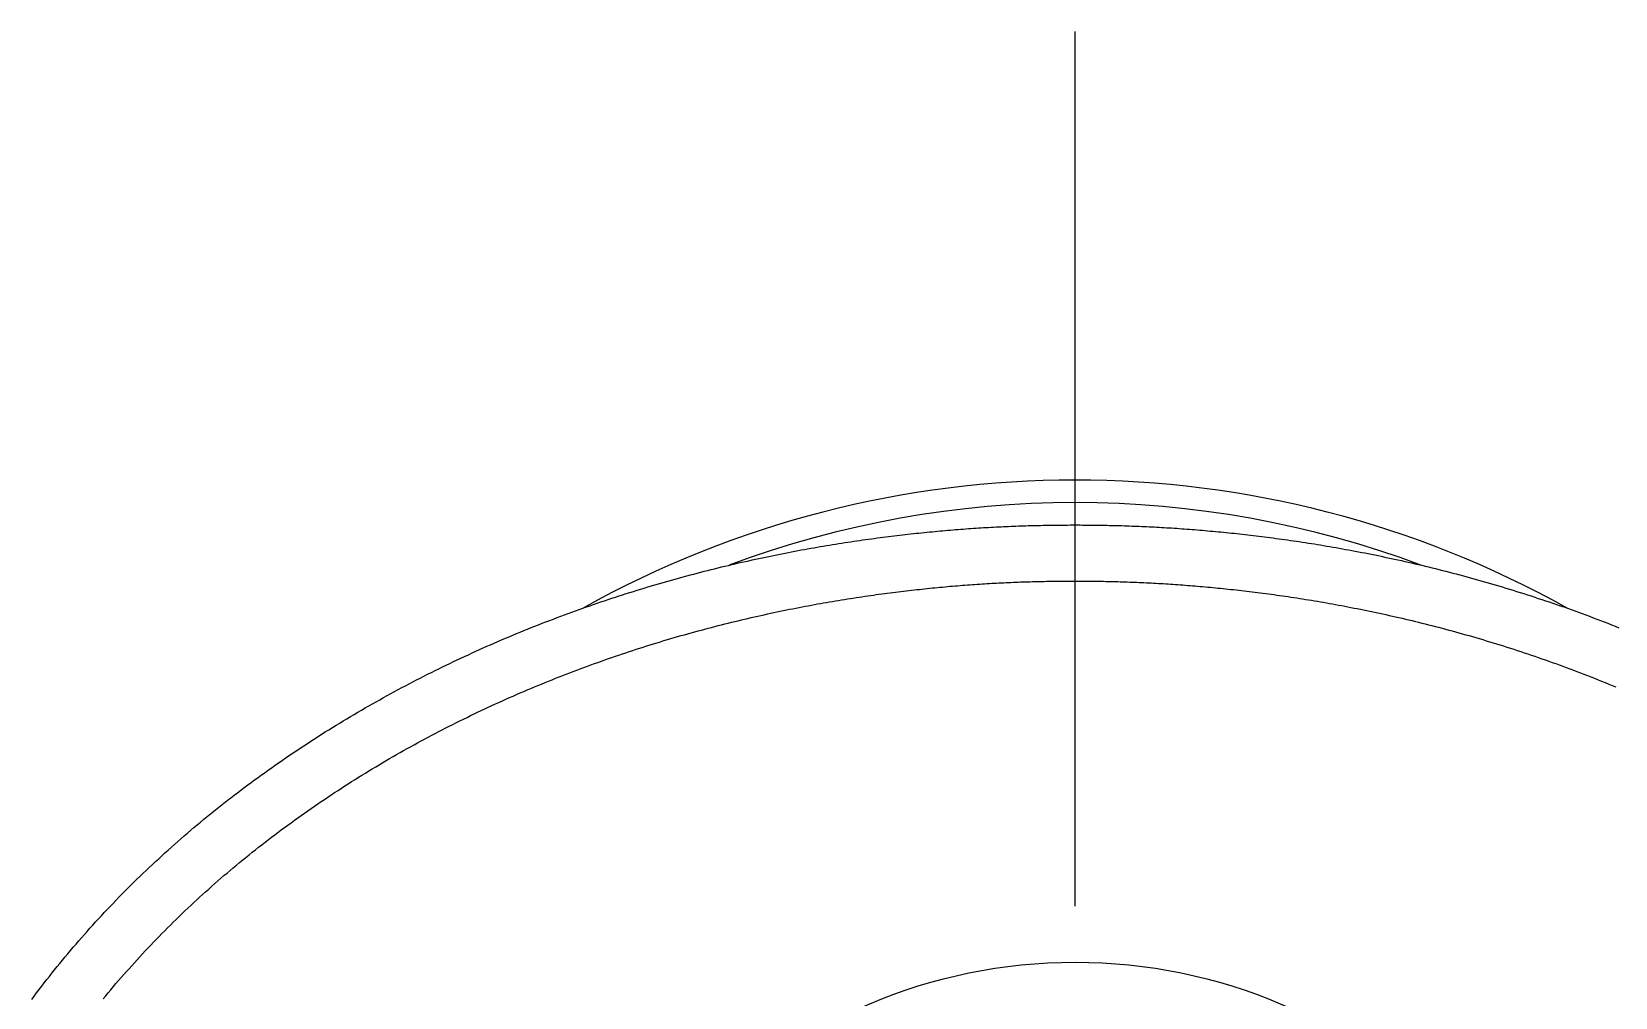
# Model space of a CAD drawing. Extents: x -10.3 to 46.7, y -16.9 to 40.
# Drawn here: x 34.62 to 41.68, y 35.69 to 40 of the extents above; entities that cross this region are included whole.
import ezdxf

# ---------------------------------------------------------------- set-up
doc = ezdxf.new("R2010")
doc.units = 0
doc.linetypes.add('CENTER', pattern=[50.8, 31.75, -6.35, 6.35, -6.35])
doc.layers.get('0').update_dxf_attribs({"linetype": 'CONTINUOUS'})
doc.layers.add('CENTER', color=1, linetype='CENTER')

msp = doc.modelspace()

# ---------------------------------------------------------------- linework, layer by layer
at = {"color": 7}
for points in [[(34.6241, 35.684, 0), (34.6351, 35.6988, 0), (34.6462, 35.7136, 0), (34.6574, 35.7284, 0), (34.6687, 35.7431, 0), (34.68, 35.7578, 0), (34.6914, 35.7724, 0), (34.7029, 35.7871, 0), (34.7145, 35.8016, 0), (34.7261, 35.8162, 0), (34.7378, 35.8307, 0), (34.7496, 35.8452, 0), (34.7615, 35.8596, 0), (34.7734, 35.874, 0), (34.7854, 35.8883, 0), (34.7975, 35.9027, 0), (34.8096, 35.9169, 0), (34.8218, 35.9312, 0), (34.8341, 35.9454, 0), (34.8465, 35.9595, 0), (34.8589, 35.9736, 0), (34.8714, 35.9877, 0), (34.8839, 36.0017, 0), (34.8965, 36.0157, 0), (34.9092, 36.0297, 0), (34.922, 36.0436, 0), (34.9348, 36.0574, 0), (34.9477, 36.0712, 0), (34.9606, 36.085, 0), (34.9736, 36.0987, 0), (34.9867, 36.1124, 0), (34.9999, 36.1261, 0), (35.0131, 36.1396, 0), (35.0263, 36.1532, 0), (35.0397, 36.1667, 0), (35.053, 36.1801, 0), (35.0665, 36.1935, 0), (35.08, 36.2069, 0), (35.0936, 36.2202, 0), (35.1072, 36.2334, 0), (35.1209, 36.2466, 0), (35.1347, 36.2598, 0), (35.1485, 36.2729, 0), (35.1623, 36.2859, 0), (35.1763, 36.2989, 0), (35.1903, 36.3119, 0), (35.2043, 36.3248, 0), (35.2184, 36.3376, 0), (35.2326, 36.3504, 0), (35.2468, 36.3631, 0), (35.261, 36.3758, 0), (35.2754, 36.3885, 0), (35.2897, 36.401, 0), (35.3042, 36.4136, 0), (35.3186, 36.426, 0), (35.3332, 36.4384, 0), (35.3477, 36.4508, 0), (35.3624, 36.4631, 0), (35.3771, 36.4753, 0), (35.3918, 36.4875, 0), (35.4066, 36.4996, 0), (35.4214, 36.5117, 0), (35.4363, 36.5237, 0), (35.4512, 36.5356, 0), (35.4661, 36.5475, 0), (35.4811, 36.5594, 0), (35.4962, 36.5711, 0), (35.5113, 36.5829, 0), (35.5264, 36.5945, 0), (35.5416, 36.6061, 0), (35.5568, 36.6177, 0), (35.5721, 36.6292, 0), (35.5874, 36.6406, 0), (35.6027, 36.652, 0), (35.6181, 36.6633, 0), (35.6335, 36.6745, 0), (35.649, 36.6857, 0), (35.6645, 36.6969, 0), (35.68, 36.7079, 0), (35.6956, 36.7189, 0), (35.7112, 36.7299, 0), (35.7268, 36.7408, 0), (35.7425, 36.7516, 0), (35.7582, 36.7624, 0), (35.7739, 36.7731, 0), (35.7897, 36.7838, 0), (35.8055, 36.7944, 0), (35.8213, 36.8049, 0), (35.8371, 36.8154, 0), (35.853, 36.8258, 0), (35.8689, 36.8361, 0), (35.8849, 36.8464, 0), (35.9009, 36.8567, 0), (35.9168, 36.8668, 0), (35.9329, 36.8769, 0), (35.9489, 36.887, 0), (35.965, 36.8969, 0), (35.9811, 36.9069, 0), (35.9972, 36.9167, 0), (36.0133, 36.9265, 0), (36.0295, 36.9362, 0), (36.0457, 36.9459, 0), (36.0619, 36.9555, 0), (36.0781, 36.965, 0), (36.0944, 36.9745, 0), (36.1106, 36.9839, 0), (36.1269, 36.9933, 0), (36.1432, 37.0026, 0), (36.1595, 37.0118, 0), (36.1759, 37.021, 0), (36.1922, 37.0301, 0), (36.2086, 37.0391, 0), (36.2249, 37.0481, 0), (36.2413, 37.057, 0), (36.2577, 37.0658, 0), (36.2741, 37.0746, 0), (36.2906, 37.0833, 0), (36.307, 37.0919, 0), (36.3234, 37.1005, 0), (36.3399, 37.109, 0), (36.3563, 37.1175, 0), (36.3728, 37.1259, 0), (36.3893, 37.1342, 0), (36.4058, 37.1424, 0), (36.4222, 37.1506, 0), (36.4387, 37.1588, 0), (36.4552, 37.1669, 0), (36.4717, 37.1749, 0), (36.4882, 37.1828, 0), (36.5047, 37.1907, 0), (36.5212, 37.1985, 0), (36.5377, 37.2063, 0), (36.5543, 37.214, 0), (36.5708, 37.2216, 0), (36.5873, 37.2292, 0), (36.6038, 37.2367, 0), (36.6203, 37.2442, 0), (36.6368, 37.2515, 0), (36.6533, 37.2589, 0), (36.6698, 37.2662, 0), (36.6863, 37.2734, 0), (36.7028, 37.2805, 0), (36.7193, 37.2876, 0), (36.7358, 37.2946, 0), (36.7523, 37.3016, 0), (36.7688, 37.3085, 0), (36.7853, 37.3154, 0), (36.8018, 37.3221, 0), (36.8182, 37.3289, 0), (36.8347, 37.3355, 0), (36.8512, 37.3422, 0), (36.8676, 37.3487, 0), (36.8841, 37.3552, 0), (36.9005, 37.3616, 0), (36.9169, 37.368, 0), (36.9333, 37.3743, 0), (36.9497, 37.3806, 0), (36.9661, 37.3868, 0), (36.9825, 37.393, 0), (36.9989, 37.399, 0), (37.0152, 37.4051, 0), (37.0316, 37.4111, 0), (37.0479, 37.417, 0), (37.0642, 37.4228, 0), (37.0805, 37.4286, 0), (37.0968, 37.4344, 0), (37.1131, 37.4401, 0), (37.1293, 37.4457, 0), (37.1456, 37.4513, 0), (37.1618, 37.4568, 0), (37.178, 37.4623, 0), (37.1942, 37.4677, 0), (37.2104, 37.4731, 0), (37.2265, 37.4784, 0), (37.2426, 37.4836, 0), (37.2587, 37.4888, 0), (37.2748, 37.4939, 0), (37.2909, 37.499, 0), (37.307, 37.5041, 0), (37.323, 37.509, 0), (37.339, 37.514, 0), (37.355, 37.5188, 0), (37.3709, 37.5236, 0), (37.3869, 37.5284, 0), (37.4028, 37.5331, 0), (37.4187, 37.5378, 0), (37.4345, 37.5424, 0), (37.4504, 37.5469, 0), (37.4662, 37.5514, 0), (37.4819, 37.5558, 0), (37.4977, 37.5602, 0), (37.5134, 37.5646, 0), (37.5291, 37.5688, 0), (37.5447, 37.5731, 0), (37.5604, 37.5773, 0), (37.576, 37.5814, 0), (37.5915, 37.5855, 0), (37.607, 37.5895, 0), (37.6225, 37.5935, 0), (37.638, 37.5974, 0), (37.6534, 37.6013, 0), (37.6688, 37.6051, 0), (37.6842, 37.6089, 0), (37.6995, 37.6127, 0), (37.7148, 37.6163, 0), (37.73, 37.62, 0), (37.7452, 37.6236, 0), (37.7604, 37.6271, 0), (37.7755, 37.6306, 0), (37.7906, 37.6341, 0), (37.8056, 37.6375, 0), (37.8206, 37.6408, 0), (37.8356, 37.6441, 0), (37.8505, 37.6474, 0), (37.8654, 37.6506, 0), (37.8802, 37.6538, 0), (37.895, 37.6569, 0), (37.9098, 37.66, 0), (37.9245, 37.6631, 0), (37.9391, 37.6661, 0), (37.9537, 37.669, 0), (37.9683, 37.6719, 0), (37.9828, 37.6748, 0), (37.9973, 37.6776, 0), (38.0117, 37.6804, 0), (38.026, 37.6832, 0), (38.0404, 37.6859, 0), (38.0546, 37.6885, 0), (38.0689, 37.6911, 0), (38.083, 37.6937, 0), (38.0971, 37.6962, 0), (38.1112, 37.6987, 0), (38.1252, 37.7012, 0), (38.1392, 37.7036, 0), (38.1531, 37.706, 0), (38.1669, 37.7083, 0), (38.1807, 37.7106, 0), (38.1944, 37.7128, 0), (38.2081, 37.7151, 0), (38.2217, 37.7172, 0), (38.2353, 37.7194, 0), (38.2488, 37.7215, 0), (38.2622, 37.7236, 0), (38.2756, 37.7256, 0), (38.2889, 37.7276, 0), (38.3022, 37.7295, 0), (38.3154, 37.7314, 0), (38.3285, 37.7333, 0), (38.3416, 37.7352, 0), (38.3546, 37.737, 0), (38.3676, 37.7388, 0), (38.3805, 37.7405, 0), (38.3933, 37.7422, 0), (38.4061, 37.7439, 0), (38.4187, 37.7455, 0), (38.4314, 37.7471, 0), (38.4439, 37.7487, 0), (38.4564, 37.7502, 0), (38.4689, 37.7518, 0), (38.4813, 37.7532, 0), (38.4936, 37.7547, 0), (38.5059, 37.7561, 0), (38.5182, 37.7575, 0), (38.5304, 37.7589, 0), (38.5426, 37.7603, 0), (38.5547, 37.7616, 0), (38.5667, 37.7629, 0), (38.5788, 37.7642, 0), (38.5907, 37.7654, 0), (38.6027, 37.7667, 0), (38.6146, 37.7679, 0), (38.6264, 37.769, 0), (38.6383, 37.7702, 0), (38.65, 37.7713, 0), (38.6618, 37.7724, 0), (38.6735, 37.7735, 0), (38.6851, 37.7745, 0), (38.6968, 37.7756, 0), (38.7084, 37.7766, 0), (38.7199, 37.7776, 0), (38.7315, 37.7785, 0), (38.743, 37.7794, 0), (38.7544, 37.7804, 0), (38.7659, 37.7812, 0), (38.7773, 37.7821, 0), (38.7887, 37.783, 0), (38.8, 37.7838, 0), (38.8114, 37.7846, 0), (38.8227, 37.7853, 0), (38.834, 37.7861, 0), (38.8452, 37.7868, 0), (38.8565, 37.7875, 0), (38.8677, 37.7882, 0), (38.8789, 37.7889, 0), (38.89, 37.7895, 0), (38.9012, 37.7901, 0), (38.9123, 37.7907, 0), (38.9235, 37.7913, 0), (38.9346, 37.7919, 0), (38.9456, 37.7924, 0), (38.9567, 37.793, 0), (38.9678, 37.7935, 0), (38.9788, 37.7939, 0), (38.9899, 37.7944, 0), (39.0009, 37.7948, 0), (39.0119, 37.7953, 0), (39.0229, 37.7957, 0), (39.0339, 37.796, 0), (39.0449, 37.7964, 0), (39.0559, 37.7967, 0), (39.0669, 37.7971, 0), (39.0778, 37.7974, 0), (39.0888, 37.7977, 0), (39.0998, 37.7979, 0), (39.1108, 37.7982, 0), (39.1217, 37.7984, 0), (39.1327, 37.7987, 0), (39.1436, 37.7989, 0), (39.1546, 37.799, 0), (39.1656, 37.7992, 0), (39.1766, 37.7994, 0), (39.1875, 37.7995, 0), (39.1985, 37.7996, 0), (39.2095, 37.7997, 0), (39.2205, 37.7998, 0), (39.2315, 37.7999, 0), (39.2425, 37.7999, 0), (39.2535, 37.8, 0), (39.2646, 37.8, 0), (39.2756, 37.8, 0)], [(39.2756, 37.8, 0), (39.2867, 37.8, 0), (39.2977, 37.8, 0), (39.3087, 37.7999, 0), (39.3197, 37.7999, 0), (39.3307, 37.7998, 0), (39.3417, 37.7997, 0), (39.3527, 37.7996, 0), (39.3637, 37.7995, 0), (39.3747, 37.7993, 0), (39.3857, 37.7992, 0), (39.3966, 37.799, 0), (39.4076, 37.7988, 0), (39.4186, 37.7986, 0), (39.4295, 37.7984, 0), (39.4405, 37.7981, 0), (39.4515, 37.7979, 0), (39.4625, 37.7976, 0), (39.4734, 37.7973, 0), (39.4844, 37.797, 0), (39.4954, 37.7966, 0), (39.5064, 37.7963, 0), (39.5174, 37.7959, 0), (39.5284, 37.7955, 0), (39.5394, 37.7951, 0), (39.5504, 37.7947, 0), (39.5614, 37.7942, 0), (39.5725, 37.7938, 0), (39.5835, 37.7933, 0), (39.5946, 37.7928, 0), (39.6056, 37.7922, 0), (39.6167, 37.7917, 0), (39.6278, 37.7911, 0), (39.639, 37.7905, 0), (39.6501, 37.7899, 0), (39.6613, 37.7893, 0), (39.6724, 37.7886, 0), (39.6836, 37.788, 0), (39.6948, 37.7873, 0), (39.7061, 37.7866, 0), (39.7173, 37.7858, 0), (39.7286, 37.7851, 0), (39.7399, 37.7843, 0), (39.7513, 37.7835, 0), (39.7626, 37.7827, 0), (39.774, 37.7818, 0), (39.7854, 37.781, 0), (39.7969, 37.7801, 0), (39.8083, 37.7792, 0), (39.8198, 37.7782, 0), (39.8314, 37.7773, 0), (39.8429, 37.7763, 0), (39.8545, 37.7753, 0), (39.8662, 37.7743, 0), (39.8778, 37.7732, 0), (39.8895, 37.7722, 0), (39.9013, 37.7711, 0), (39.913, 37.77, 0), (39.9249, 37.7688, 0), (39.9367, 37.7677, 0), (39.9486, 37.7665, 0), (39.9605, 37.7653, 0), (39.9725, 37.764, 0), (39.9845, 37.7628, 0), (39.9966, 37.7615, 0), (40.0087, 37.7602, 0), (40.0209, 37.7589, 0), (40.0331, 37.7575, 0), (40.0453, 37.7561, 0), (40.0577, 37.7547, 0), (40.07, 37.7532, 0), (40.0824, 37.7517, 0), (40.0949, 37.7502, 0), (40.1074, 37.7487, 0), (40.12, 37.7471, 0), (40.1326, 37.7455, 0), (40.1453, 37.7439, 0), (40.158, 37.7422, 0), (40.1708, 37.7405, 0), (40.1837, 37.7388, 0), (40.1966, 37.737, 0), (40.2095, 37.7352, 0), (40.2226, 37.7334, 0), (40.2356, 37.7315, 0), (40.2488, 37.7296, 0), (40.262, 37.7277, 0), (40.2752, 37.7257, 0), (40.2885, 37.7237, 0), (40.3019, 37.7216, 0), (40.3154, 37.7195, 0), (40.3289, 37.7174, 0), (40.3424, 37.7153, 0), (40.3561, 37.7131, 0), (40.3698, 37.7108, 0), (40.3835, 37.7085, 0), (40.3974, 37.7062, 0), (40.4113, 37.7038, 0), (40.4252, 37.7014, 0), (40.4392, 37.699, 0), (40.4533, 37.6965, 0), (40.4674, 37.694, 0), (40.4815, 37.6914, 0), (40.4958, 37.6888, 0), (40.51, 37.6861, 0), (40.5244, 37.6834, 0), (40.5388, 37.6807, 0), (40.5532, 37.6779, 0), (40.5677, 37.6751, 0), (40.5822, 37.6722, 0), (40.5968, 37.6693, 0), (40.6114, 37.6664, 0), (40.6261, 37.6634, 0), (40.6408, 37.6603, 0), (40.6556, 37.6572, 0), (40.6704, 37.6541, 0), (40.6853, 37.6509, 0), (40.7002, 37.6477, 0), (40.7151, 37.6444, 0), (40.7301, 37.6411, 0), (40.7451, 37.6377, 0), (40.7602, 37.6343, 0), (40.7753, 37.6308, 0), (40.7905, 37.6273, 0), (40.8057, 37.6238, 0), (40.8209, 37.6202, 0), (40.8362, 37.6165, 0), (40.8515, 37.6128, 0), (40.8668, 37.6091, 0), (40.8822, 37.6053, 0), (40.8976, 37.6014, 0), (40.913, 37.5975, 0), (40.9285, 37.5936, 0), (40.944, 37.5896, 0), (40.9596, 37.5856, 0), (40.9751, 37.5815, 0), (40.9907, 37.5773, 0), (41.0064, 37.5731, 0), (41.022, 37.5689, 0), (41.0377, 37.5646, 0), (41.0534, 37.5602, 0), (41.0692, 37.5558, 0), (41.085, 37.5514, 0), (41.1008, 37.5469, 0), (41.1166, 37.5423, 0), (41.1325, 37.5377, 0), (41.1483, 37.533, 0), (41.1642, 37.5283, 0), (41.1802, 37.5236, 0), (41.1961, 37.5187, 0), (41.2121, 37.5139, 0), (41.2281, 37.5089, 0), (41.2441, 37.504, 0), (41.2602, 37.4989, 0), (41.2762, 37.4938, 0), (41.2923, 37.4887, 0), (41.3084, 37.4835, 0), (41.3246, 37.4782, 0), (41.3407, 37.4729, 0), (41.3569, 37.4676, 0), (41.3731, 37.4622, 0), (41.3893, 37.4567, 0), (41.4055, 37.4512, 0), (41.4217, 37.4456, 0), (41.438, 37.44, 0), (41.4543, 37.4343, 0), (41.4706, 37.4285, 0), (41.4869, 37.4227, 0), (41.5032, 37.4169, 0), (41.5195, 37.4109, 0), (41.5359, 37.405, 0), (41.5522, 37.3989, 0), (41.5686, 37.3929, 0), (41.585, 37.3867, 0), (41.6014, 37.3805, 0), (41.6178, 37.3743, 0), (41.6342, 37.3679, 0), (41.6506, 37.3616, 0), (41.667, 37.3551, 0), (41.6835, 37.3486, 0), (41.6999, 37.3421, 0)], [(34.9432, 35.687, 0), (34.9544, 35.7006, 0), (34.9656, 35.7142, 0), (34.9769, 35.7277, 0), (34.9883, 35.7412, 0), (34.9998, 35.7547, 0), (35.0113, 35.7681, 0), (35.0229, 35.7815, 0), (35.0345, 35.7948, 0), (35.0463, 35.8082, 0), (35.058, 35.8214, 0), (35.0699, 35.8347, 0), (35.0818, 35.8479, 0), (35.0938, 35.8611, 0), (35.1058, 35.8742, 0), (35.1179, 35.8873, 0), (35.1301, 35.9003, 0), (35.1424, 35.9133, 0), (35.1546, 35.9263, 0), (35.167, 35.9392, 0), (35.1794, 35.9521, 0), (35.1919, 35.965, 0), (35.2045, 35.9778, 0), (35.2171, 35.9906, 0), (35.2297, 36.0033, 0), (35.2425, 36.016, 0), (35.2553, 36.0286, 0), (35.2681, 36.0412, 0), (35.281, 36.0537, 0), (35.294, 36.0662, 0), (35.307, 36.0787, 0), (35.3201, 36.0911, 0), (35.3332, 36.1034, 0), (35.3464, 36.1158, 0), (35.3597, 36.128, 0), (35.373, 36.1402, 0), (35.3863, 36.1524, 0), (35.3997, 36.1645, 0), (35.4132, 36.1766, 0), (35.4267, 36.1886, 0), (35.4403, 36.2006, 0), (35.4539, 36.2125, 0), (35.4676, 36.2244, 0), (35.4814, 36.2362, 0), (35.4952, 36.248, 0), (35.509, 36.2597, 0), (35.5229, 36.2714, 0), (35.5368, 36.283, 0), (35.5508, 36.2946, 0), (35.5648, 36.3061, 0), (35.5789, 36.3175, 0), (35.593, 36.3289, 0), (35.6072, 36.3403, 0), (35.6214, 36.3516, 0), (35.6357, 36.3629, 0), (35.65, 36.374, 0), (35.6643, 36.3852, 0), (35.6787, 36.3963, 0), (35.6932, 36.4073, 0), (35.7076, 36.4183, 0), (35.7221, 36.4292, 0), (35.7367, 36.4401, 0), (35.7513, 36.4509, 0), (35.7659, 36.4617, 0), (35.7806, 36.4724, 0), (35.7953, 36.483, 0), (35.8101, 36.4936, 0), (35.8248, 36.5042, 0), (35.8397, 36.5146, 0), (35.8545, 36.5251, 0), (35.8694, 36.5354, 0), (35.8843, 36.5458, 0), (35.8993, 36.556, 0), (35.9143, 36.5662, 0), (35.9293, 36.5764, 0), (35.9443, 36.5865, 0), (35.9594, 36.5965, 0), (35.9745, 36.6065, 0), (35.9897, 36.6164, 0), (36.0048, 36.6263, 0), (36.02, 36.6361, 0), (36.0352, 36.6458, 0), (36.0505, 36.6555, 0), (36.0658, 36.6652, 0), (36.0811, 36.6748, 0), (36.0964, 36.6843, 0), (36.1118, 36.6937, 0), (36.1271, 36.7031, 0), (36.1425, 36.7125, 0), (36.158, 36.7218, 0), (36.1734, 36.731, 0), (36.1889, 36.7402, 0), (36.2044, 36.7493, 0), (36.2199, 36.7583, 0), (36.2354, 36.7673, 0), (36.251, 36.7762, 0), (36.2665, 36.7851, 0), (36.2821, 36.7939, 0), (36.2977, 36.8027, 0), (36.3133, 36.8114, 0), (36.329, 36.82, 0), (36.3446, 36.8286, 0), (36.3603, 36.8371, 0), (36.3759, 36.8455, 0), (36.3916, 36.8539, 0), (36.4073, 36.8622, 0), (36.423, 36.8705, 0), (36.4388, 36.8787, 0), (36.4545, 36.8868, 0), (36.4702, 36.8949, 0), (36.486, 36.9029, 0), (36.5017, 36.9109, 0), (36.5175, 36.9188, 0), (36.5333, 36.9266, 0), (36.549, 36.9344, 0), (36.5648, 36.9422, 0), (36.5806, 36.9498, 0), (36.5964, 36.9574, 0), (36.6122, 36.965, 0), (36.628, 36.9725, 0), (36.6438, 36.9799, 0), (36.6596, 36.9873, 0), (36.6754, 36.9946, 0), (36.6912, 37.0018, 0), (36.707, 37.009, 0), (36.7228, 37.0161, 0), (36.7386, 37.0232, 0), (36.7545, 37.0302, 0), (36.7703, 37.0372, 0), (36.7861, 37.0441, 0), (36.8019, 37.051, 0), (36.8177, 37.0578, 0), (36.8335, 37.0645, 0), (36.8493, 37.0712, 0), (36.8651, 37.0778, 0), (36.8809, 37.0843, 0), (36.8967, 37.0909, 0), (36.9125, 37.0973, 0), (36.9283, 37.1037, 0), (36.944, 37.11, 0), (36.9598, 37.1163, 0), (36.9756, 37.1226, 0), (36.9913, 37.1287, 0), (37.0071, 37.1348, 0), (37.0228, 37.1409, 0), (37.0385, 37.1469, 0), (37.0543, 37.1529, 0), (37.07, 37.1588, 0), (37.0857, 37.1646, 0), (37.1014, 37.1704, 0), (37.117, 37.1761, 0), (37.1327, 37.1818, 0), (37.1484, 37.1874, 0), (37.164, 37.193, 0), (37.1796, 37.1985, 0), (37.1952, 37.204, 0), (37.2108, 37.2094, 0), (37.2264, 37.2147, 0), (37.242, 37.22, 0), (37.2576, 37.2253, 0), (37.2731, 37.2305, 0), (37.2886, 37.2356, 0), (37.3041, 37.2407, 0), (37.3196, 37.2458, 0), (37.3351, 37.2507, 0), (37.3505, 37.2557, 0), (37.366, 37.2606, 0), (37.3814, 37.2654, 0), (37.3968, 37.2702, 0), (37.4121, 37.2749, 0), (37.4275, 37.2796, 0), (37.4428, 37.2842, 0), (37.4581, 37.2888, 0), (37.4734, 37.2933, 0), (37.4887, 37.2977, 0), (37.5039, 37.3022, 0), (37.5191, 37.3065, 0), (37.5343, 37.3109, 0), (37.5494, 37.3151, 0), (37.5646, 37.3193, 0), (37.5797, 37.3235, 0), (37.5947, 37.3276, 0), (37.6098, 37.3317, 0), (37.6248, 37.3357, 0), (37.6398, 37.3397, 0), (37.6547, 37.3436, 0), (37.6697, 37.3475, 0), (37.6845, 37.3513, 0), (37.6994, 37.3551, 0), (37.7142, 37.3588, 0), (37.729, 37.3625, 0), (37.7438, 37.3661, 0), (37.7585, 37.3697, 0), (37.7732, 37.3733, 0), (37.7878, 37.3768, 0), (37.8025, 37.3802, 0), (37.817, 37.3836, 0), (37.8316, 37.387, 0), (37.8461, 37.3903, 0), (37.8606, 37.3936, 0), (37.875, 37.3968, 0), (37.8894, 37.4, 0), (37.9037, 37.4031, 0), (37.918, 37.4062, 0), (37.9323, 37.4093, 0), (37.9465, 37.4123, 0), (37.9607, 37.4153, 0), (37.9748, 37.4182, 0), (37.9889, 37.4211, 0), (38.003, 37.4239, 0), (38.017, 37.4267, 0), (38.031, 37.4295, 0), (38.0449, 37.4322, 0), (38.0587, 37.4349, 0), (38.0726, 37.4375, 0), (38.0863, 37.4401, 0), (38.1001, 37.4427, 0), (38.1137, 37.4452, 0), (38.1274, 37.4477, 0), (38.141, 37.4501, 0), (38.1545, 37.4525, 0), (38.168, 37.4549, 0), (38.1814, 37.4572, 0), (38.1948, 37.4595, 0), (38.2081, 37.4617, 0), (38.2214, 37.4639, 0), (38.2346, 37.4661, 0), (38.2477, 37.4682, 0), (38.2608, 37.4703, 0), (38.2739, 37.4724, 0), (38.2869, 37.4744, 0), (38.2998, 37.4764, 0), (38.3127, 37.4783, 0), (38.3255, 37.4803, 0), (38.3383, 37.4821, 0), (38.351, 37.484, 0), (38.3637, 37.4858, 0), (38.3762, 37.4876, 0), (38.3888, 37.4893, 0), (38.4012, 37.491, 0), (38.4136, 37.4927, 0), (38.426, 37.4944, 0), (38.4383, 37.496, 0), (38.4505, 37.4975, 0), (38.4626, 37.4991, 0), (38.4747, 37.5006, 0), (38.4868, 37.5021, 0), (38.4988, 37.5035, 0), (38.5107, 37.505, 0), (38.5226, 37.5064, 0), (38.5344, 37.5078, 0), (38.5462, 37.5091, 0), (38.558, 37.5104, 0), (38.5697, 37.5118, 0), (38.5813, 37.513, 0), (38.593, 37.5143, 0), (38.6045, 37.5155, 0), (38.6161, 37.5167, 0), (38.6276, 37.5179, 0), (38.639, 37.5191, 0), (38.6504, 37.5202, 0), (38.6618, 37.5213, 0), (38.6731, 37.5224, 0), (38.6845, 37.5234, 0), (38.6957, 37.5245, 0), (38.707, 37.5255, 0), (38.7182, 37.5265, 0), (38.7293, 37.5274, 0), (38.7405, 37.5284, 0), (38.7516, 37.5293, 0), (38.7626, 37.5302, 0), (38.7737, 37.5311, 0), (38.7847, 37.5319, 0), (38.7957, 37.5328, 0), (38.8067, 37.5336, 0), (38.8176, 37.5344, 0), (38.8285, 37.5351, 0), (38.8394, 37.5359, 0), (38.8503, 37.5366, 0), (38.8611, 37.5373, 0), (38.8719, 37.538, 0), (38.8827, 37.5386, 0), (38.8935, 37.5393, 0), (38.9043, 37.5399, 0), (38.915, 37.5405, 0), (38.9257, 37.5411, 0), (38.9364, 37.5416, 0), (38.9471, 37.5422, 0), (38.9578, 37.5427, 0), (38.9685, 37.5432, 0), (38.9791, 37.5437, 0), (38.9898, 37.5442, 0), (39.0004, 37.5446, 0), (39.011, 37.545, 0), (39.0216, 37.5454, 0), (39.0322, 37.5458, 0), (39.0428, 37.5462, 0), (39.0534, 37.5465, 0), (39.064, 37.5469, 0), (39.0746, 37.5472, 0), (39.0851, 37.5475, 0), (39.0957, 37.5478, 0), (39.1063, 37.548, 0), (39.1168, 37.5483, 0), (39.1274, 37.5485, 0), (39.138, 37.5487, 0), (39.1485, 37.5489, 0), (39.1591, 37.5491, 0), (39.1696, 37.5492, 0), (39.1802, 37.5494, 0), (39.1908, 37.5495, 0), (39.2014, 37.5496, 0), (39.2119, 37.5497, 0), (39.2225, 37.5498, 0), (39.2331, 37.5499, 0), (39.2437, 37.5499, 0), (39.2544, 37.55, 0), (39.265, 37.55, 0), (39.2756, 37.55, 0)], [(39.2756, 37.55, 0), (39.2863, 37.55, 0), (39.2969, 37.55, 0), (39.3075, 37.5499, 0), (39.3181, 37.5499, 0), (39.3287, 37.5498, 0), (39.3393, 37.5497, 0), (39.3499, 37.5496, 0), (39.3605, 37.5495, 0), (39.371, 37.5494, 0), (39.3816, 37.5492, 0), (39.3922, 37.549, 0), (39.4027, 37.5489, 0), (39.4133, 37.5487, 0), (39.4239, 37.5484, 0), (39.4344, 37.5482, 0), (39.445, 37.5479, 0), (39.4556, 37.5477, 0), (39.4661, 37.5474, 0), (39.4767, 37.5471, 0), (39.4873, 37.5468, 0), (39.4979, 37.5464, 0), (39.5084, 37.5461, 0), (39.519, 37.5457, 0), (39.5296, 37.5453, 0), (39.5403, 37.5449, 0), (39.5509, 37.5444, 0), (39.5615, 37.544, 0), (39.5721, 37.5435, 0), (39.5828, 37.543, 0), (39.5935, 37.5425, 0), (39.6041, 37.542, 0), (39.6148, 37.5414, 0), (39.6256, 37.5409, 0), (39.6363, 37.5403, 0), (39.647, 37.5397, 0), (39.6578, 37.5391, 0), (39.6686, 37.5384, 0), (39.6794, 37.5377, 0), (39.6902, 37.5371, 0), (39.701, 37.5363, 0), (39.7119, 37.5356, 0), (39.7228, 37.5349, 0), (39.7337, 37.5341, 0), (39.7446, 37.5333, 0), (39.7556, 37.5325, 0), (39.7666, 37.5317, 0), (39.7776, 37.5308, 0), (39.7887, 37.5299, 0), (39.7997, 37.529, 0), (39.8108, 37.5281, 0), (39.822, 37.5272, 0), (39.8331, 37.5262, 0), (39.8443, 37.5252, 0), (39.8556, 37.5242, 0), (39.8668, 37.5232, 0), (39.8781, 37.5222, 0), (39.8895, 37.5211, 0), (39.9009, 37.52, 0), (39.9123, 37.5189, 0), (39.9237, 37.5177, 0), (39.9352, 37.5166, 0), (39.9467, 37.5154, 0), (39.9583, 37.5142, 0), (39.9699, 37.5129, 0), (39.9816, 37.5117, 0), (39.9933, 37.5104, 0), (40.0051, 37.5091, 0), (40.0169, 37.5077, 0), (40.0287, 37.5064, 0), (40.0406, 37.505, 0), (40.0526, 37.5035, 0), (40.0646, 37.5021, 0), (40.0766, 37.5006, 0), (40.0887, 37.4991, 0), (40.1009, 37.4975, 0), (40.1131, 37.496, 0), (40.1253, 37.4944, 0), (40.1377, 37.4927, 0), (40.15, 37.4911, 0), (40.1624, 37.4894, 0), (40.1749, 37.4876, 0), (40.1874, 37.4859, 0), (40.2, 37.4841, 0), (40.2127, 37.4822, 0), (40.2254, 37.4804, 0), (40.2381, 37.4785, 0), (40.251, 37.4765, 0), (40.2638, 37.4746, 0), (40.2768, 37.4725, 0), (40.2898, 37.4705, 0), (40.3028, 37.4684, 0), (40.3159, 37.4663, 0), (40.3291, 37.4641, 0), (40.3424, 37.4619, 0), (40.3557, 37.4597, 0), (40.369, 37.4574, 0), (40.3825, 37.4551, 0), (40.3959, 37.4528, 0), (40.4095, 37.4504, 0), (40.423, 37.4479, 0), (40.4367, 37.4455, 0), (40.4504, 37.4429, 0), (40.4641, 37.4404, 0), (40.4779, 37.4378, 0), (40.4917, 37.4352, 0), (40.5056, 37.4325, 0), (40.5195, 37.4298, 0), (40.5335, 37.427, 0), (40.5475, 37.4242, 0), (40.5616, 37.4214, 0), (40.5757, 37.4185, 0), (40.5899, 37.4155, 0), (40.6041, 37.4126, 0), (40.6183, 37.4096, 0), (40.6326, 37.4065, 0), (40.647, 37.4034, 0), (40.6613, 37.4002, 0), (40.6758, 37.3971, 0), (40.6902, 37.3938, 0), (40.7047, 37.3905, 0), (40.7192, 37.3872, 0), (40.7338, 37.3838, 0), (40.7484, 37.3804, 0), (40.7631, 37.377, 0), (40.7777, 37.3735, 0), (40.7925, 37.3699, 0), (40.8072, 37.3663, 0), (40.822, 37.3626, 0), (40.8368, 37.3589, 0), (40.8516, 37.3552, 0), (40.8665, 37.3514, 0), (40.8814, 37.3476, 0), (40.8964, 37.3437, 0), (40.9113, 37.3397, 0), (40.9263, 37.3358, 0), (40.9413, 37.3317, 0), (40.9564, 37.3276, 0), (40.9715, 37.3235, 0), (40.9866, 37.3193, 0), (41.0017, 37.3151, 0), (41.0169, 37.3108, 0), (41.032, 37.3065, 0), (41.0472, 37.3021, 0), (41.0625, 37.2977, 0), (41.0777, 37.2932, 0), (41.093, 37.2887, 0), (41.1083, 37.2841, 0), (41.1236, 37.2795, 0), (41.139, 37.2748, 0), (41.1543, 37.2701, 0), (41.1697, 37.2653, 0), (41.1851, 37.2604, 0), (41.2006, 37.2556, 0), (41.216, 37.2506, 0), (41.2315, 37.2456, 0), (41.247, 37.2406, 0), (41.2625, 37.2355, 0), (41.278, 37.2304, 0), (41.2935, 37.2252, 0), (41.3091, 37.2199, 0), (41.3246, 37.2146, 0), (41.3402, 37.2092, 0), (41.3558, 37.2038, 0), (41.3714, 37.1984, 0), (41.3871, 37.1929, 0), (41.4027, 37.1873, 0), (41.4184, 37.1817, 0), (41.434, 37.176, 0), (41.4497, 37.1703, 0), (41.4654, 37.1645, 0), (41.4811, 37.1586, 0), (41.4968, 37.1528, 0), (41.5125, 37.1468, 0), (41.5283, 37.1408, 0), (41.544, 37.1347, 0), (41.5598, 37.1286, 0), (41.5755, 37.1225, 0), (41.5913, 37.1162, 0), (41.6071, 37.11, 0), (41.6228, 37.1036, 0), (41.6386, 37.0972, 0), (41.6544, 37.0908, 0), (41.6702, 37.0843, 0), (41.686, 37.0777, 0)]]:
    msp.add_polyline3d(points, dxfattribs=at)
at = {"color": 7, "linetype": 'CONTINUOUS'}
msp.add_circle((39.2756, 33.5), 2.35, dxfattribs=at)
for radius, start, end in [(4.5, 60.83239, 119.16761), (4.4, 69.48553, 110.51447)]:
    msp.add_arc((39.2756, 33.5), radius, start, end, dxfattribs=at)
at = {"layer": 'CENTER', "color": 1, "linetype": 'CENTER'}
msp.add_line((39.2756, -2), (39.2756, 40), dxfattribs=at)

doc.saveas('drawing.dxf')
